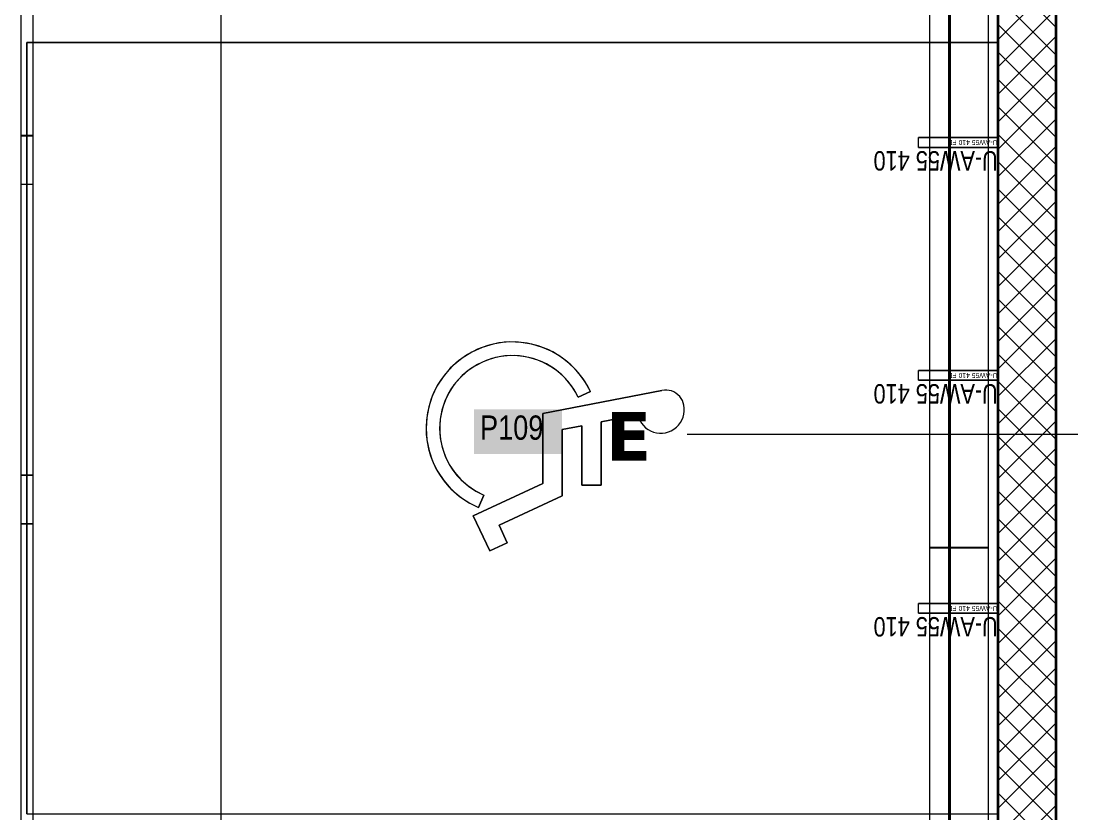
# Model space of a CAD drawing. Extents: x -1067 to 613, y -179 to 712.
# Drawn here: x -185.7 to -77.5, y 13.9 to 95.5 of the extents above; entities that cross this region are included whole.
import ezdxf
from ezdxf.lldxf.tags import DXFTag

# ---------------------------------------------------------------- set-up
doc = ezdxf.new("R2010")
doc.units = 0
doc.layers.get('0').update_dxf_attribs({"lineweight": 13})
for name, color, linetype, lineweight, true_color in [('A-____-MATC-OTLN', 7, 'Strichpunkt - Mittel', 40, 0x0080ff), ('EL01_WAN_Leitung_Licht', 7, 'Continuous', 13, 0x0080ff), ('EL01_WAN_Leuchten', 7, 'Continuous', 13, 0x0080ff), ('EL01_WAN_Trassen', 40, 'Continuous', 13, 0xffbf00), ('EL01_WAN_Trassen Befestigung', 7, 'Continuous', 13, 0xb2b200), ('S-GRID-____-IDEN', 7, 'Continuous', 9, 0x5555aa)]:
    doc.layers.add(name, color=color, linetype=linetype, lineweight=lineweight, true_color=true_color)
for name, color, linetype, lineweight in [('A-WALL-____-MCUT', 7, 'Continuous', 35), ('A-WALL-____-PATT', 7, 'Continuous', 35), ('C-PRKG-____-IDEN', 7, 'Continuous', 5), ('C-PRKG-____-OTLN', 7, 'Continuous', 9), ('S-GRID-____-OTLN', 7, 'Continuous', 5)]:
    doc.layers.add(name, color=color, linetype=linetype, lineweight=lineweight)
doc.styles.get("Standard").update_dxf_attribs({"font": 'arial.ttf'})
tags = doc.linetypes.add('_Rasterlinie_', pattern=[0.375, 0.2, -0.05, 0.075, -0.05]).pattern_tags.tags
tags[10:11] = [DXFTag(74, 4), DXFTag(75, 0), DXFTag(340, '0'), DXFTag(46, 1.0), DXFTag(50, 0.0), DXFTag(44, 0.0), DXFTag(45, 0.0)]
tags[8:9] = [DXFTag(74, 4), DXFTag(75, 0), DXFTag(340, '0'), DXFTag(46, 1.0), DXFTag(50, 0.0), DXFTag(44, 0.0), DXFTag(45, 0.0)]
tags[6:7] = [DXFTag(74, 4), DXFTag(75, 0), DXFTag(340, '0'), DXFTag(46, 1.0), DXFTag(50, 0.0), DXFTag(44, 0.0), DXFTag(45, 0.0)]
tags[4:5] = [DXFTag(74, 4), DXFTag(75, 0), DXFTag(340, '0'), DXFTag(46, 1.0), DXFTag(50, 0.0), DXFTag(44, 0.0), DXFTag(45, 0.0)]
tags = doc.linetypes.add('Strichpunkt - Mittel', pattern=[0.35, 0.15, -0.1, 0, -0.1]).pattern_tags.tags
tags[10:11] = [DXFTag(74, 4), DXFTag(75, 0), DXFTag(340, '0'), DXFTag(46, 1.0), DXFTag(50, 0.0), DXFTag(44, 0.0), DXFTag(45, 0.0)]
tags[8:9] = [DXFTag(74, 4), DXFTag(75, 0), DXFTag(340, '0'), DXFTag(46, 1.0), DXFTag(50, 0.0), DXFTag(44, 0.0), DXFTag(45, 0.0)]
tags[6:7] = [DXFTag(74, 4), DXFTag(75, 0), DXFTag(340, '0'), DXFTag(46, 1.0), DXFTag(50, 0.0), DXFTag(44, 0.0), DXFTag(45, 0.0)]
tags[4:5] = [DXFTag(74, 4), DXFTag(75, 0), DXFTag(340, '0'), DXFTag(46, 1.0), DXFTag(50, 0.0), DXFTag(44, 0.0), DXFTag(45, 0.0)]

# ---------------------------------------------------------------- blocks, each defined once
blk = doc.blocks.new('Referenz-A0UJ3194XE', base_point=(-1062.18, -175.86))
at = {"layer": 'A-____-MATC-OTLN', "color": 0, "linetype": 'Strichpunkt - Mittel', "ltscale": 0.4}
blk.add_line((-90.1, 560.56), (-90.1, -171.09), dxfattribs=at)
at = {"layer": 'A-WALL-____-MCUT', "color": 0, "linetype": 'Continuous', "ltscale": 0.35}
for p, q in [((-85.1, 181.78), (-85.1, -171.09)), ((-79.1, -171.09), (-79.1, 172.78))]:
    blk.add_line(p, q, dxfattribs=at)
at = {"layer": 'A-WALL-____-PATT', "color": 0, "linetype": 'Continuous', "lineweight": 9, "ltscale": 0.13}
for p, q in [((-79.1, 94.87), (-85.1, 100.87)), ((-85.1, 93.62), (-79.1, 99.62)), ((-79.1, 92.04), (-85.1, 98.04)), ((-85.1, 90.8), (-79.1, 96.8)), ((-79.1, 89.21), (-85.1, 95.21)), ((-85.1, 87.97), (-79.1, 93.97)), ((-79.1, 86.38), (-85.1, 92.38)), ((-85.1, 85.14), (-79.1, 91.14)), ((-79.1, 83.55), (-85.1, 89.55)), ((-85.1, 82.31), (-79.1, 88.31)), ((-79.1, 80.73), (-85.1, 86.73)), ((-85.1, 79.48), (-79.1, 85.48)), ((-79.1, 77.9), (-85.1, 83.9)), ((-85.1, 76.65), (-79.1, 82.65)), ((-79.1, 75.07), (-85.1, 81.07)), ((-85.1, 73.83), (-79.1, 79.83)), ((-79.1, 72.24), (-85.1, 78.24)), ((-85.1, 71), (-79.1, 77)), ((-79.1, 69.41), (-85.1, 75.41)), ((-85.1, 68.17), (-79.1, 74.17)), ((-79.1, 66.58), (-85.1, 72.58)), ((-85.1, 65.34), (-79.1, 71.34)), ((-79.1, 63.76), (-85.1, 69.76)), ((-85.1, 62.51), (-79.1, 68.51)), ((-79.1, 60.93), (-85.1, 66.93)), ((-85.1, 59.68), (-79.1, 65.68)), ((-79.1, 58.1), (-85.1, 64.1)), ((-85.1, 56.85), (-79.1, 62.85)), ((-79.1, 55.27), (-85.1, 61.27)), ((-85.1, 54.03), (-79.1, 60.03)), ((-79.1, 52.44), (-85.1, 58.44)), ((-85.1, 51.2), (-79.1, 57.2)), ((-79.1, 49.61), (-85.1, 55.61)), ((-85.1, 48.37), (-79.1, 54.37)), ((-79.1, 46.78), (-85.1, 52.78)), ((-85.1, 45.54), (-79.1, 51.54)), ((-79.1, 43.96), (-85.1, 49.96)), ((-85.1, 42.71), (-79.1, 48.71)), ((-79.1, 41.13), (-85.1, 47.13)), ((-85.1, 39.88), (-79.1, 45.88)), ((-79.1, 38.3), (-85.1, 44.3)), ((-85.1, 37.06), (-79.1, 43.06)), ((-79.1, 35.47), (-85.1, 41.47)), ((-85.1, 34.23), (-79.1, 40.23)), ((-79.1, 32.64), (-85.1, 38.64)), ((-85.1, 31.4), (-79.1, 37.4)), ((-79.1, 29.81), (-85.1, 35.81)), ((-85.1, 28.57), (-79.1, 34.57)), ((-79.1, 26.99), (-85.1, 32.99)), ((-85.1, 25.74), (-79.1, 31.74)), ((-79.1, 24.16), (-85.1, 30.16)), ((-85.1, 22.91), (-79.1, 28.91)), ((-79.1, 21.33), (-85.1, 27.33)), ((-85.1, 20.08), (-79.1, 26.08)), ((-79.1, 18.5), (-85.1, 24.5)), ((-85.1, 17.26), (-79.1, 23.26)), ((-79.1, 15.67), (-85.1, 21.67)), ((-85.1, 14.43), (-79.1, 20.43)), ((-79.1, 12.84), (-85.1, 18.84)), ((-85.1, 11.6), (-79.1, 17.6)), ((-79.1, 10.02), (-85.1, 16.02)), ((-85.1, 8.77), (-79.1, 14.77))]:
    blk.add_line(p, q, dxfattribs=at)
at = {"layer": 'C-PRKG-____-IDEN', "color": 7, "linetype": 'Continuous', "ltscale": 0.13, "true_color": 0xffffff}
for points in [[(-139.05, 50.93), (-129.98, 50.93), (-139.05, 55.53)], [(-129.98, 50.93), (-139.05, 55.53), (-129.98, 55.53)]]:
    blk.add_solid(points, dxfattribs=at)
at = {"layer": 'C-PRKG-____-OTLN', "color": 0, "linetype": 'Continuous', "ltscale": 0.13}
for p, q in [((-185.1, 13.86), (-185.1, 93.34)), ((-85.1, 93.34), (-185.1, 93.34)), ((-85.1, 93.34), (-185.1, 93.34)), ((-185.1, 93.34), (-185.1, 13.86)), ((-185.1, 13.86), (-185.1, 93.34)), ((-185.1, 93.34), (-85.1, 93.34)), ((-185.1, 93.34), (-185.1, 93.34)), ((-138.69, 61.73), (-139.71, 61.2)), ((-138.21, 61.92), (-139.28, 61.44)), ((-137.61, 62.12), (-138.69, 61.73)), ((-137.09, 62.26), (-138.21, 61.92)), ((-136.5, 62.38), (-137.61, 62.12)), ((-135.93, 62.45), (-137.09, 62.26)), ((-135.35, 62.48), (-136.5, 62.38)), ((-134.76, 62.48), (-135.93, 62.45)), ((-134.21, 62.44), (-135.35, 62.48)), ((-133.59, 62.36), (-134.76, 62.48)), ((-133.08, 62.25), (-134.21, 62.44)), ((-132.45, 62.08), (-133.59, 62.36)), ((-131.98, 61.92), (-133.08, 62.25)), ((-131.35, 61.66), (-132.45, 62.08)), ((-130.94, 61.45), (-131.98, 61.92)), ((-140.28, 60.82), (-141.19, 60.07)), ((-139.71, 61.2), (-140.64, 60.54)), ((-139.28, 61.44), (-140.28, 60.82)), ((-137.22, 60.78), (-138.12, 60.45)), ((-136.85, 60.88), (-137.8, 60.58)), ((-136.28, 60.99), (-137.22, 60.78)), ((-135.88, 61.05), (-136.85, 60.88)), ((-135.31, 61.08), (-136.28, 60.99)), ((-134.9, 61.08), (-135.88, 61.05)), ((-134.35, 61.05), (-135.31, 61.08)), ((-133.92, 60.99), (-134.9, 61.08)), ((-133.4, 60.89), (-134.35, 61.05)), ((-132.96, 60.78), (-133.92, 60.99)), ((-132.47, 60.61), (-133.4, 60.89)), ((-132.04, 60.43), (-132.96, 60.78)), ((-131.59, 60.22), (-132.47, 60.61)), ((-130.32, 61.1), (-131.35, 61.66)), ((-129.96, 60.85), (-130.94, 61.45)), ((-129.38, 60.4), (-130.32, 61.1)), ((-129.07, 60.13), (-129.96, 60.85)), ((-141.49, 59.77), (-142.23, 58.9)), ((-141.19, 60.07), (-141.99, 59.21)), ((-140.64, 60.54), (-141.49, 59.77)), ((-139.52, 59.64), (-140.28, 59.01)), ((-138.98, 60), (-139.77, 59.45)), ((-138.69, 60.17), (-139.52, 59.64)), ((-138.12, 60.45), (-138.98, 60)), ((-137.8, 60.58), (-138.69, 60.17)), ((-131.16, 59.97), (-132.04, 60.43)), ((-130.77, 59.71), (-131.59, 60.22)), ((-130.36, 59.4), (-131.16, 59.97)), ((-130.02, 59.1), (-130.77, 59.71)), ((-128.53, 59.59), (-129.38, 60.4)), ((-128.28, 59.3), (-129.07, 60.13)), ((-127.8, 58.67), (-128.53, 59.59)), ((-142.23, 58.9), (-142.86, 57.94)), ((-142.44, 58.61), (-142.83, 57.98)), ((-141.99, 59.21), (-142.44, 58.61)), ((-140.49, 58.8), (-141.11, 58.06)), ((-140.28, 59.01), (-140.94, 58.28)), ((-139.77, 59.45), (-140.49, 58.8)), ((-129.64, 58.73), (-130.36, 59.4)), ((-129.35, 58.4), (-130.02, 59.1)), ((-129.01, 57.97), (-129.64, 58.73)), ((-127.6, 58.38), (-128.28, 59.3)), ((-127.4, 58.04), (-127.8, 58.67)), ((-142.86, 57.94), (-143.35, 56.9)), ((-142.83, 57.98), (-143.17, 57.32)), ((-141.35, 57.73), (-141.7, 57.13)), ((-141.11, 58.06), (-141.63, 57.25)), ((-140.94, 58.28), (-141.35, 57.73)), ((-119.69, 57.49), (-131.96, 55.11)), ((-131.96, 55.11), (-119.69, 57.49)), ((-128.78, 57.63), (-129.35, 58.4)), ((-128.64, 57.39), (-129.01, 57.97)), ((-128.32, 56.78), (-128.78, 57.63)), ((-128.32, 56.78), (-128.64, 57.39)), ((-128.32, 56.78), (-127.05, 57.38)), ((-127.05, 57.38), (-128.32, 56.78)), ((-127.05, 57.38), (-127.6, 58.38)), ((-127.05, 57.38), (-127.4, 58.04)), ((-127.05, 57.38), (-127.05, 57.38)), ((-119.44, 57.53), (-119.69, 57.49)), ((-119.44, 57.53), (-119.69, 57.49)), ((-119.19, 57.53), (-119.44, 57.53)), ((-119.19, 57.53), (-119.44, 57.53)), ((-118.94, 57.49), (-119.19, 57.53)), ((-118.94, 57.49), (-119.19, 57.53)), ((-118.7, 57.43), (-118.94, 57.49)), ((-118.7, 57.43), (-118.94, 57.49)), ((-118.46, 57.33), (-118.7, 57.43)), ((-118.46, 57.33), (-118.7, 57.43)), ((-143.35, 56.9), (-143.71, 55.81)), ((-143.46, 56.62), (-143.68, 55.91)), ((-143.17, 57.32), (-143.46, 56.62)), ((-142.05, 56.38), (-142.35, 55.47)), ((-142, 56.51), (-142.24, 55.86)), ((-141.63, 57.25), (-142.05, 56.38)), ((-141.7, 57.13), (-142, 56.51)), ((-128.32, 56.78), (-128.32, 56.78)), ((-118.25, 57.2), (-118.46, 57.33)), ((-118.25, 57.2), (-118.46, 57.33)), ((-118.05, 57.05), (-118.25, 57.2)), ((-118.05, 57.05), (-118.25, 57.2)), ((-117.87, 56.87), (-118.05, 57.05)), ((-117.87, 56.87), (-118.05, 57.05)), ((-117.72, 56.67), (-117.87, 56.87)), ((-117.72, 56.67), (-117.87, 56.87)), ((-117.59, 56.45), (-117.72, 56.67)), ((-117.59, 56.45), (-117.72, 56.67)), ((-117.5, 56.22), (-117.59, 56.45)), ((-117.5, 56.22), (-117.59, 56.45)), ((-143.71, 55.81), (-143.92, 54.69)), ((-143.68, 55.91), (-143.85, 55.18)), ((-142.35, 55.47), (-142.53, 54.52)), ((-142.41, 55.2), (-142.53, 54.52)), ((-142.24, 55.86), (-142.41, 55.2)), ((-117.43, 55.97), (-117.5, 56.22)), ((-117.43, 55.97), (-117.5, 56.22)), ((-117.44, 55.03), (-117.39, 55.35)), ((-117.44, 55.03), (-117.39, 55.35)), ((-117.39, 55.66), (-117.43, 55.97)), ((-117.39, 55.66), (-117.43, 55.97)), ((-117.39, 55.35), (-117.39, 55.66)), ((-117.39, 55.35), (-117.39, 55.66)), ((-117.39, 55.51), (-117.39, 55.51)), ((-143.92, 54.69), (-143.99, 53.55)), ((-143.95, 54.44), (-143.99, 53.69)), ((-143.85, 55.18), (-143.95, 54.44)), ((-142.53, 54.52), (-142.59, 53.55)), ((-142.53, 54.52), (-142.58, 53.83)), ((-131.96, 55.11), (-131.96, 47.91)), ((-131.96, 47.91), (-131.96, 55.11)), ((-131.96, 55.11), (-131.96, 55.11)), ((-125.96, 54.24), (-122.19, 54.97)), ((-122.19, 54.97), (-125.96, 54.24)), ((-125.96, 47.72), (-125.96, 54.24)), ((-125.96, 54.24), (-125.96, 47.72)), ((-125.96, 54.24), (-125.96, 54.24)), ((-122.19, 54.97), (-122.1, 54.67)), ((-122.19, 54.97), (-122.1, 54.67)), ((-122.19, 54.97), (-122.19, 54.97)), ((-122.1, 54.67), (-121.97, 54.38)), ((-122.1, 54.67), (-121.97, 54.38)), ((-121.97, 54.38), (-121.81, 54.11)), ((-121.97, 54.38), (-121.81, 54.11)), ((-121.81, 54.11), (-121.61, 53.87)), ((-121.81, 54.11), (-121.61, 53.87)), ((-117.99, 53.92), (-117.79, 54.17)), ((-117.98, 53.92), (-117.79, 54.17)), ((-117.79, 54.17), (-117.64, 54.44)), ((-117.79, 54.17), (-117.64, 54.44)), ((-117.64, 54.44), (-117.52, 54.73)), ((-117.64, 54.44), (-117.52, 54.73)), ((-117.52, 54.73), (-117.44, 55.03)), ((-117.52, 54.73), (-117.44, 55.03)), ((-143.99, 53.69), (-143.96, 52.95)), ((-143.99, 53.6), (-143.99, 53.6)), ((-143.99, 53.55), (-143.91, 52.4)), ((-142.59, 53.55), (-142.52, 52.59)), ((-142.58, 53.83), (-142.57, 53.14)), ((-142.57, 53.14), (-142.5, 52.45)), ((-129.96, 53.46), (-127.96, 53.85)), ((-127.96, 53.85), (-129.96, 53.46)), ((-129.96, 46.64), (-129.96, 53.46)), ((-129.96, 53.46), (-129.96, 46.64)), ((-129.96, 53.46), (-129.96, 53.46)), ((-127.96, 53.85), (-127.96, 47.72)), ((-127.96, 47.72), (-127.96, 53.85)), ((-127.96, 53.85), (-127.96, 53.85)), ((-121.61, 53.87), (-121.39, 53.65)), ((-121.61, 53.87), (-121.39, 53.65)), ((-121.39, 53.65), (-121.13, 53.46)), ((-121.39, 53.65), (-121.13, 53.46)), ((-121.13, 53.46), (-120.86, 53.31)), ((-121.13, 53.46), (-120.86, 53.31)), ((-120.86, 53.31), (-120.56, 53.2)), ((-120.86, 53.31), (-120.56, 53.19)), ((-120.56, 53.2), (-120.26, 53.12)), ((-120.56, 53.19), (-120.26, 53.12)), ((-120.26, 53.12), (-119.95, 53.08)), ((-120.26, 53.12), (-119.95, 53.08)), ((-119.95, 53.08), (-119.63, 53.09)), ((-119.95, 53.08), (-119.63, 53.09)), ((-119.63, 53.09), (-119.32, 53.13)), ((-119.63, 53.09), (-119.32, 53.13)), ((-119.32, 53.13), (-119.02, 53.22)), ((-119.32, 53.13), (-119.02, 53.22)), ((-119.02, 53.22), (-118.73, 53.34)), ((-119.02, 53.22), (-118.73, 53.34)), ((-118.73, 53.34), (-118.46, 53.5)), ((-118.73, 53.34), (-118.46, 53.5)), ((-118.46, 53.5), (-118.21, 53.69)), ((-118.46, 53.5), (-118.21, 53.69)), ((-118.21, 53.69), (-117.99, 53.92)), ((-118.21, 53.69), (-117.98, 53.92)), ((-143.96, 52.95), (-143.88, 52.2)), ((-143.91, 52.4), (-143.68, 51.28)), ((-143.88, 52.2), (-143.73, 51.47)), ((-142.52, 52.59), (-142.33, 51.64)), ((-142.5, 52.45), (-142.36, 51.78)), ((-143.73, 51.47), (-143.52, 50.75)), ((-143.68, 51.28), (-143.31, 50.2)), ((-142.36, 51.78), (-142.16, 51.12)), ((-142.33, 51.64), (-142.02, 50.73)), ((-142.16, 51.12), (-141.91, 50.48)), ((-143.52, 50.75), (-143.25, 50.06)), ((-143.31, 50.2), (-142.8, 49.17)), ((-143.25, 50.06), (-142.93, 49.38)), ((-142.02, 50.73), (-141.59, 49.86)), ((-141.91, 50.48), (-141.59, 49.86)), ((-141.59, 49.86), (-141.06, 49.06)), ((-141.59, 49.86), (-141.22, 49.28)), ((-142.93, 49.38), (-142.54, 48.74)), ((-142.8, 49.17), (-142.17, 48.21)), ((-142.54, 48.74), (-142.11, 48.13)), ((-141.22, 49.28), (-140.8, 48.74)), ((-141.06, 49.06), (-140.42, 48.33)), ((-140.8, 48.74), (-140.33, 48.24)), ((-142.17, 48.21), (-141.42, 47.35)), ((-142.11, 48.13), (-141.63, 47.56)), ((-140.42, 48.33), (-139.7, 47.69)), ((-140.33, 48.23), (-139.63, 47.63)), ((-139.7, 47.69), (-138.9, 47.15)), ((-139.63, 47.63), (-138.86, 47.12)), ((-131.96, 47.91), (-139.12, 44.57)), ((-139.12, 44.57), (-131.96, 47.91)), ((-131.96, 47.91), (-131.96, 47.91)), ((-127.96, 47.72), (-125.96, 47.72)), ((-125.96, 47.72), (-127.96, 47.72)), ((-127.96, 47.72), (-127.96, 47.72)), ((-125.96, 47.72), (-125.96, 47.72)), ((-141.63, 47.56), (-141.1, 47.04)), ((-141.42, 47.35), (-140.56, 46.59)), ((-141.1, 47.04), (-140.32, 46.41)), ((-140.56, 46.59), (-139.61, 45.94)), ((-138.9, 47.15), (-138.04, 46.71)), ((-138.86, 47.12), (-138.04, 46.71)), ((-138.59, 45.43), (-138.04, 46.71)), ((-138.04, 46.71), (-138.59, 45.43)), ((-138.04, 46.71), (-138.04, 46.71)), ((-136.46, 43.61), (-129.96, 46.64)), ((-129.96, 46.64), (-136.46, 43.61)), ((-129.96, 46.64), (-129.96, 46.64)), ((-140.32, 46.41), (-139.49, 45.87)), ((-139.61, 45.94), (-138.59, 45.43)), ((-139.49, 45.87), (-138.59, 45.42)), ((-139.12, 44.57), (-137.43, 40.95)), ((-137.43, 40.95), (-139.12, 44.57)), ((-139.12, 44.57), (-139.12, 44.57)), ((-138.59, 45.42), (-138.59, 45.43)), ((-135.62, 41.79), (-136.46, 43.61)), ((-136.46, 43.61), (-135.62, 41.79)), ((-136.46, 43.61), (-136.46, 43.61)), ((-137.43, 40.95), (-135.62, 41.79)), ((-135.62, 41.79), (-137.43, 40.95)), ((-135.62, 41.79), (-135.62, 41.79)), ((-137.43, 40.95), (-137.43, 40.95)), ((-185.1, 13.86), (-85.1, 13.86)), ((-185.1, 13.86), (-185.1, 13.86))]:
    blk.add_line(p, q, dxfattribs=at)
at = {"layer": 'S-GRID-____-OTLN', "color": 0, "linetype": '_Rasterlinie_', "ltscale": 0.13}
for p, q in [((-165.1, -171.09), (-165.1, 546.38)), ((-117.1, 52.98), (198.84, 52.98))]:
    blk.add_line(p, q, dxfattribs=at)
at = {"layer": 'C-PRKG-____-IDEN', "color": 0, "linetype": 'Continuous', "ltscale": 0.13, "insert": (-138.43, 54.91), "char_height": 2.5, "attachment_point": 1}
blk.add_mtext('{\\W0.8;\\fArial;P109}', dxfattribs=at)
at = {"layer": 'S-GRID-____-IDEN', "color": 0, "linetype": 'Continuous', "lineweight": 5, "ltscale": 0.13, "insert": (-125.48, 55.27), "char_height": 5, "attachment_point": 1}
blk.add_mtext('{\\fVerdana|b1|i0;E}', dxfattribs=at)
blk = doc.blocks.new('IfcObject-A0UJ31AEXE', base_point=(-97.62, 56.14))
at = {"layer": 'EL01_WAN_Trassen', "linetype": 'ByBlock', "lineweight": -2, "ltscale": 0.13}
for p, q in [((-93.29, 58.53), (-93.29, 59.53)), ((-93.29, 58.53), (-93.29, 59.53)), ((-85.09, 59.53), (-93.29, 59.53)), ((-93.29, 59.53), (-93.29, 59.53)), ((-93.29, 59.53), (-85.09, 59.53)), ((-85.09, 58.53), (-85.09, 59.53)), ((-85.09, 58.53), (-85.09, 59.53)), ((-85.09, 59.53), (-85.09, 59.53)), ((-85.09, 58.53), (-93.29, 58.53)), ((-93.29, 58.53), (-93.29, 58.53)), ((-93.29, 58.53), (-85.09, 58.53)), ((-85.09, 58.53), (-85.09, 58.53))]:
    blk.add_line(p, q, dxfattribs=at)
at = {"layer": 'EL01_WAN_Trassen', "lineweight": -2, "attachment_point": 1, "rotation": 180}
for s, insert, char_height in [('{\\fArial;U-AW55 410 FE}', (-85.15, 58.78), 0.5), ('{\\W0.8;\\fArial;U-AW55 410}', (-85.11, 56.14), 2)]:
    blk.add_mtext(s, dxfattribs=dict(at, insert=insert, char_height=char_height))
blk = doc.blocks.new('Kabelkanal-A0UJ31AYXE', base_point=(-92.1, -18.7))
at = {"color": 0, "linetype": 'ByBlock', "lineweight": -2, "ltscale": 0.13}
for p, q in [((-92.1, 41.29), (-92.1, 41.32)), ((-92.1, -18.67), (-92.1, 41.32)), ((-92.1, 41.32), (-86.1, 41.32)), ((-92.1, -18.7), (-92.1, 41.29)), ((-92.1, 41.29), (-86.1, 41.29)), ((-86.1, 41.29), (-86.1, 41.32)), ((-86.1, 41.32), (-86.1, -18.67)), ((-86.1, 41.29), (-86.1, -18.7)), ((-92.1, -18.7), (-92.1, -18.67)), ((-86.1, -18.67), (-92.1, -18.67)), ((-86.1, -18.7), (-92.1, -18.7)), ((-86.1, -18.7), (-86.1, -18.67))]:
    blk.add_line(p, q, dxfattribs=at)
blk = doc.blocks.new('IfcObject-A0UJ31BSXE', base_point=(-97.62, 80.14))
at = {"layer": 'EL01_WAN_Trassen', "linetype": 'ByBlock', "lineweight": -2, "ltscale": 0.13}
for p, q in [((-93.29, 82.53), (-93.29, 83.53)), ((-93.29, 82.53), (-93.29, 83.53)), ((-85.09, 83.53), (-93.29, 83.53)), ((-93.29, 83.53), (-93.29, 83.53)), ((-93.29, 83.53), (-85.09, 83.53)), ((-85.09, 82.53), (-85.09, 83.53)), ((-85.09, 82.53), (-85.09, 83.53)), ((-85.09, 83.53), (-85.09, 83.53)), ((-85.09, 82.53), (-93.29, 82.53)), ((-93.29, 82.53), (-93.29, 82.53)), ((-93.29, 82.53), (-85.09, 82.53)), ((-85.09, 82.53), (-85.09, 82.53))]:
    blk.add_line(p, q, dxfattribs=at)
at = {"layer": 'EL01_WAN_Trassen', "lineweight": -2, "attachment_point": 1, "rotation": 180}
for s, insert, char_height in [('{\\fArial;U-AW55 410 FE}', (-85.15, 82.78), 0.5), ('{\\W0.8;\\fArial;U-AW55 410}', (-85.11, 80.14), 2)]:
    blk.add_mtext(s, dxfattribs=dict(at, insert=insert, char_height=char_height))
blk = doc.blocks.new('IfcObject-A0UJ31BWXE', base_point=(-97.62, 32.14))
at = {"layer": 'EL01_WAN_Trassen', "linetype": 'ByBlock', "lineweight": -2, "ltscale": 0.13}
for p, q in [((-93.29, 34.53), (-93.29, 35.53)), ((-93.29, 34.53), (-93.29, 35.53)), ((-85.09, 35.53), (-93.29, 35.53)), ((-93.29, 35.53), (-93.29, 35.53)), ((-93.29, 35.53), (-85.09, 35.53)), ((-85.09, 34.53), (-85.09, 35.53)), ((-85.09, 34.53), (-85.09, 35.53)), ((-85.09, 35.53), (-85.09, 35.53)), ((-85.09, 34.53), (-93.29, 34.53)), ((-93.29, 34.53), (-93.29, 34.53)), ((-93.29, 34.53), (-85.09, 34.53)), ((-85.09, 34.53), (-85.09, 34.53))]:
    blk.add_line(p, q, dxfattribs=at)
at = {"layer": 'EL01_WAN_Trassen', "lineweight": -2, "attachment_point": 1, "rotation": 180}
for s, insert, char_height in [('{\\fArial;U-AW55 410 FE}', (-85.15, 34.78), 0.5), ('{\\W0.8;\\fArial;U-AW55 410}', (-85.11, 32.14), 2)]:
    blk.add_mtext(s, dxfattribs=dict(at, insert=insert, char_height=char_height))
blk = doc.blocks.new('Kabelkanal-A0UJ31CUXE', base_point=(-92.1, 41.29))
at = {"color": 0, "linetype": 'ByBlock', "lineweight": -2, "ltscale": 0.13}
for p, q in [((-92.1, 101.28), (-92.1, 101.31)), ((-92.1, 41.32), (-92.1, 101.31)), ((-92.1, 101.31), (-86.1, 101.31)), ((-92.1, 41.29), (-92.1, 101.28)), ((-92.1, 101.28), (-86.1, 101.28)), ((-86.1, 101.28), (-86.1, 101.31)), ((-86.1, 101.31), (-86.1, 41.32)), ((-86.1, 101.28), (-86.1, 41.29)), ((-92.1, 41.29), (-92.1, 41.32)), ((-86.1, 41.32), (-92.1, 41.32)), ((-86.1, 41.29), (-92.1, 41.29)), ((-86.1, 41.29), (-86.1, 41.32))]:
    blk.add_line(p, q, dxfattribs=at)
blk = doc.blocks.new('Kabelkanal-A0UJ31QKXE', base_point=(-185.69, 3.76))
at = {"color": 0, "linetype": 'ByBlock', "lineweight": -2, "ltscale": 0.13}
for p, q in [((-185.69, 43.75), (-185.69, 43.78)), ((-185.69, 43.78), (-184.49, 43.78)), ((-185.69, 3.79), (-185.69, 43.78)), ((-185.69, 43.75), (-184.49, 43.75)), ((-185.69, 3.76), (-185.69, 43.75)), ((-184.49, 43.75), (-184.49, 43.78)), ((-184.49, 43.78), (-184.49, 3.79)), ((-184.49, 43.75), (-184.49, 3.76)), ((-185.69, 3.76), (-185.69, 3.79)), ((-184.49, 3.79), (-185.69, 3.79)), ((-184.49, 3.76), (-185.69, 3.76)), ((-184.49, 3.76), (-184.49, 3.79))]:
    blk.add_line(p, q, dxfattribs=at)
blk = doc.blocks.new('LED-Langfeldleuchte 37W-A0UJ31RUXE', base_point=(-185.69, 48.74))
at = {"color": 0, "linetype": 'ByBlock', "lineweight": -2, "ltscale": 0.13}
for p, q in [((-185.69, 78.73), (-185.69, 78.74)), ((-185.69, 48.75), (-185.69, 78.74)), ((-185.69, 78.74), (-184.49, 78.74)), ((-185.69, 48.74), (-185.69, 78.73)), ((-185.69, 78.73), (-184.49, 78.73)), ((-184.49, 78.73), (-184.49, 78.74)), ((-184.49, 78.74), (-184.49, 48.75)), ((-184.49, 78.73), (-184.49, 48.74)), ((-185.69, 48.74), (-185.69, 48.75)), ((-184.49, 48.75), (-185.69, 48.75)), ((-184.49, 48.74), (-185.69, 48.74)), ((-184.49, 48.74), (-184.49, 48.75))]:
    blk.add_line(p, q, dxfattribs=at)
blk = doc.blocks.new('Leitung-A0UJ31U6XE', base_point=(-78.37, -134.64))
at = {"color": 0, "linetype": 'ByBlock', "lineweight": -2, "ltscale": 0.13}
for p, q in [((-70.06, 29.21), (-70.72, 27.7)), ((-70.72, 27.7), (-71.36, 26.18)), ((-71.36, 26.18), (-71.97, 24.66)), ((-71.97, 24.66), (-72.56, 23.12)), ((-72.56, 23.12), (-73.13, 21.58)), ((-73.13, 21.58), (-73.66, 20.02)), ((-73.66, 20.02), (-76.06, 11.09)), ((-76.06, 11.09), (-77.55, 1.94)), ((-77.55, 1.94), (-78.27, -7.37)), ((-78.27, -7.37), (-78.37, -16.77)), ((-78.37, -16.77), (-78, -26.19)), ((-78, -26.19), (-77.32, -35.59)), ((-77.32, -35.59), (-76.62, -43.42)), ((-76.62, -43.42), (-75.91, -51.2)), ((-75.91, -51.2), (-75.29, -58.96)), ((-75.29, -58.96), (-74.88, -66.72)), ((-74.88, -66.72), (-74.77, -74.49)), ((-74.77, -74.49), (-75.08, -82.32)), ((-75.08, -82.32), (-75.67, -88.8)), ((-75.67, -88.8), (-76.38, -95.3)), ((-76.38, -95.3), (-77, -101.78)), ((-77, -101.78), (-77.29, -108.21)), ((-77.29, -108.21), (-77.03, -114.57)), ((-77.03, -114.57), (-76, -120.83)), ((-76, -120.83), (-75.35, -123.22)), ((-75.35, -123.22), (-74.55, -125.59)), ((-74.55, -125.59), (-73.64, -127.92)), ((-73.64, -127.92), (-72.62, -130.21)), ((-72.62, -130.21), (-71.5, -132.45)), ((-71.5, -132.45), (-70.3, -134.64))]:
    blk.add_line(p, q, dxfattribs=at)
blk = doc.blocks.new('Kabelkanal-A0UJ31V0XE', base_point=(-185.69, 83.73))
at = {"color": 0, "linetype": 'ByBlock', "lineweight": -2, "ltscale": 0.13}
for p, q in [((-185.69, 123.72), (-185.69, 123.75)), ((-185.69, 123.75), (-184.49, 123.75)), ((-185.69, 83.76), (-185.69, 123.75)), ((-185.69, 123.72), (-184.49, 123.72)), ((-185.69, 83.73), (-185.69, 123.72)), ((-184.49, 123.72), (-184.49, 123.75)), ((-184.49, 123.75), (-184.49, 83.76)), ((-184.49, 123.72), (-184.49, 83.73)), ((-185.69, 83.73), (-185.69, 83.76)), ((-184.49, 83.76), (-185.69, 83.76)), ((-184.49, 83.73), (-185.69, 83.73)), ((-184.49, 83.73), (-184.49, 83.76))]:
    blk.add_line(p, q, dxfattribs=at)
blk = doc.blocks.new('Kabelkanal-A0UJ31VQXE', base_point=(-185.69, 43.72))
at = {"color": 0, "linetype": 'ByBlock', "lineweight": -2, "ltscale": 0.13}
for p, q in [((-185.69, 83.71), (-185.69, 83.74)), ((-185.69, 83.74), (-184.49, 83.74)), ((-185.69, 43.75), (-185.69, 83.74)), ((-185.69, 83.71), (-184.49, 83.71)), ((-185.69, 43.72), (-185.69, 83.71)), ((-184.49, 83.71), (-184.49, 83.74)), ((-184.49, 83.74), (-184.49, 43.75)), ((-184.49, 83.71), (-184.49, 43.72)), ((-185.69, 43.72), (-185.69, 43.75)), ((-184.49, 43.75), (-185.69, 43.75)), ((-184.49, 43.72), (-185.69, 43.72)), ((-184.49, 43.72), (-184.49, 43.75))]:
    blk.add_line(p, q, dxfattribs=at)

msp = doc.modelspace()

# ---------------------------------------------------------------- block references
at = {"color": 9, "lineweight": 25, "ltscale": 0.25, "true_color": 0xc0c0c0}
msp.add_blockref('Referenz-A0UJ3194XE', (-1062.18, -175.86), dxfattribs=at)
at = {"layer": 'EL01_WAN_Leitung_Licht', "ltscale": 0.13}
msp.add_blockref('Leitung-A0UJ31U6XE', (-78.37, -134.64), dxfattribs=at)
at = {"layer": 'EL01_WAN_Leuchten', "ltscale": 0.13}
for name, p in [('Kabelkanal-A0UJ31V0XE', (-185.69, 83.73)), ('Kabelkanal-A0UJ31VQXE', (-185.69, 43.72)), ('LED-Langfeldleuchte 37W-A0UJ31RUXE', (-185.69, 48.74)), ('Kabelkanal-A0UJ31QKXE', (-185.69, 3.76))]:
    msp.add_blockref(name, p, dxfattribs=at)
at = {"layer": 'EL01_WAN_Trassen', "ltscale": 0.13}
for name, p in [('Kabelkanal-A0UJ31CUXE', (-92.1, 41.29)), ('Kabelkanal-A0UJ31AYXE', (-92.1, -18.7))]:
    msp.add_blockref(name, p, dxfattribs=at)
at = {"layer": 'EL01_WAN_Trassen Befestigung', "ltscale": 0.13}
for name, p in [('IfcObject-A0UJ31BSXE', (-97.62, 80.14)), ('IfcObject-A0UJ31AEXE', (-97.62, 56.14)), ('IfcObject-A0UJ31BWXE', (-97.62, 32.14))]:
    msp.add_blockref(name, p, dxfattribs=at)

doc.saveas('drawing.dxf')
